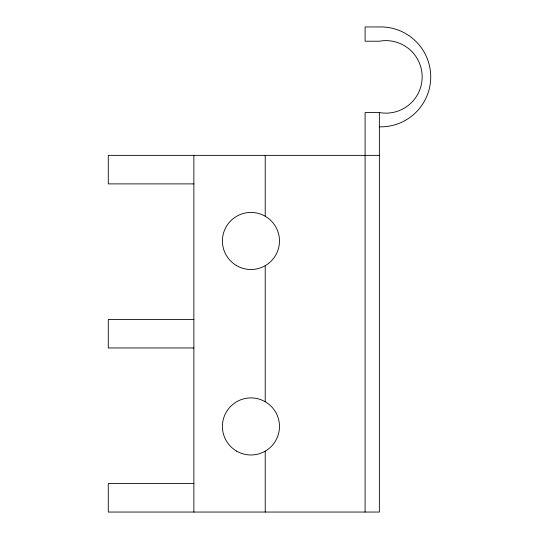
<?xml version="1.0" encoding="UTF-8"?>
<svg xmlns="http://www.w3.org/2000/svg" width="539" height="539" viewBox="0 0 539 539"><rect width="100%" height="100%" fill="white"/><g stroke="black" fill="none" stroke-linecap="round" stroke-linejoin="round"><path stroke-width="0.81" d="M379.362 126.827A49.959 49.959 0 0 0 430.722 76.888A49.959 49.959 0 0 0 379.362 26.95L365.092 26.95L365.092 41.22L379.362 41.22A36.261 36.261 0 0 1 422.165 76.888A36.261 36.261 0 0 1 379.362 112.557L365.092 112.557L365.092 512.05M379.362 155.36L108.278 155.36L108.278 183.893L193.878 183.893M193.878 319.438L108.278 319.438L108.278 347.972L193.878 347.972M193.878 483.517L108.278 483.517L108.278 512.05L379.362 512.05L379.362 112.557M265.222 155.36L265.222 216.254M265.222 265.68L265.222 401.73M265.222 451.156L265.222 512.05M193.878 155.36L193.878 512.05M236.682 451.156A28.533 28.533 0 0 0 279.485 426.443A28.533 28.533 0 0 0 236.682 401.73A28.533 28.533 0 0 0 236.682 451.156M236.682 265.68A28.533 28.533 0 0 0 279.485 240.967A28.533 28.533 0 0 0 236.682 216.254A28.533 28.533 0 0 0 236.682 265.68"/></g></svg>
